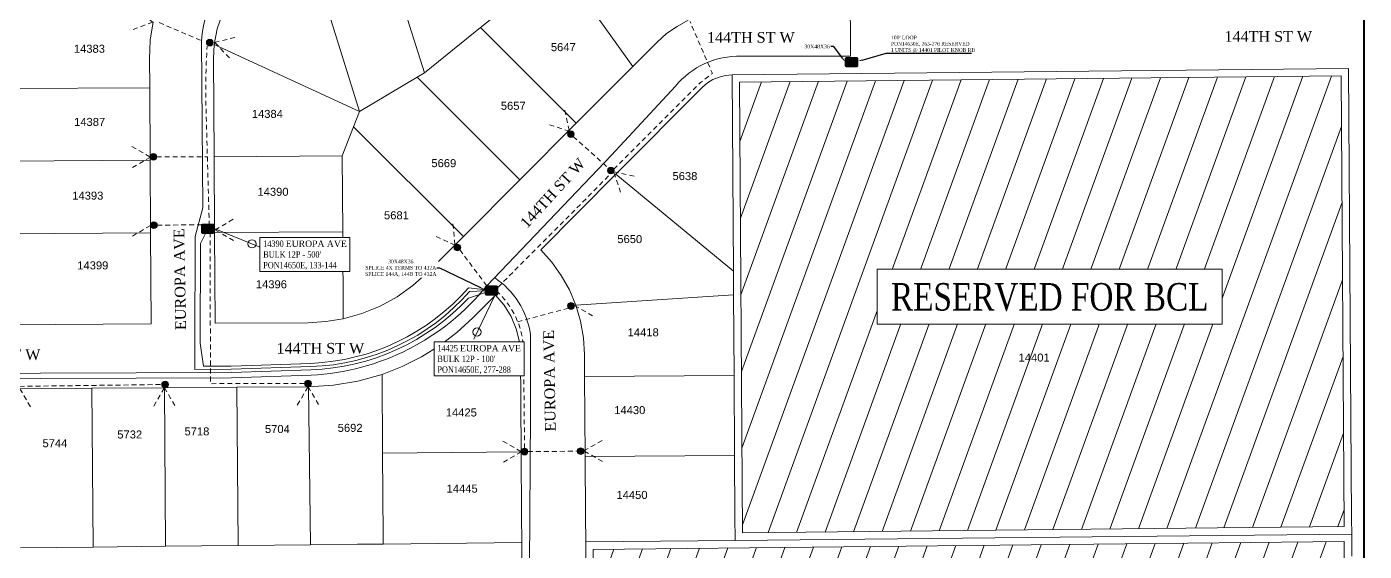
# Model space of a CAD drawing. Header units: feet. Extents: x 865220 to 2843432, y -2240498 to 970288.
# Drawn here: x 2837231 to 2838485, y 963140 to 963631 of the extents above; entities that cross this region are included whole.
import ezdxf
from ezdxf import colors
from ezdxf.entities.mleader import LeaderData, LeaderLine
from ezdxf.enums import TextEntityAlignment as Align
from ezdxf.lldxf.tags import DXFTag
from ezdxf.math import Vec2, Vec3

# ---------------------------------------------------------------- set-up
doc = ezdxf.new("R2010")
doc.units = ezdxf.units.FT
doc.header["$LTSCALE"] = 0.015
doc.header["$MEASUREMENT"] = 0
doc.linetypes.add('DASHED', pattern=[5, 3, -2])
for name, color, linetype, lineweight in [('144A', 112, '144A', 5), ('144B', 112, '144B', 5), ('432A', 112, '432A', 5), ('DROP BURIED', 7, 'DASHED', 5), ('RUNNING LINE (UNDERGROUND)', 10, 'Continuous', 40), ('TAIL', 1, 'MST', 5), ('WORK BOUNDARY', 110, 'Continuous', 40)]:
    doc.layers.add(name, color=color, linetype=linetype, lineweight=lineweight)
for name, color, linetype in [('Dakota County Addresses', 7, 'Continuous'), ('Dakota County Parcels', 7, 'Continuous'), ('DETAIL', 7, 'Continuous'), ('NOTES', 7, 'Continuous'), ('PROP_TEL', 6, 'Continuous'), ('STREET NAME', 7, 'Continuous'), ('TELEPHONE STRUCT-PROP', 6, 'Continuous'), ('TERMINALS', 7, 'Continuous')]:
    doc.layers.add(name, color=color, linetype=linetype)
doc.styles.add('Dimensions 100', font='arial.ttf')
doc.styles.add('Line', font='txt.shx', dxfattribs={"height": 3})
doc.styles.add('SIMPLEX', font='times.ttf', dxfattribs={"width": 0.8})
doc.styles.get("Standard").update_dxf_attribs({"font": 'times.ttf'})
doc.styles.add('Utilities', font='arial.ttf', dxfattribs={"height": 2.5})
tags = doc.linetypes.add('144A', pattern='A,80,-5,["144A",Line,S=1.5,R=0,X=0,Y=-1.5],-24', length=109).pattern_tags.tags
tags[6] = DXFTag(74, 10)
tags = doc.linetypes.add('144B', pattern='A,80,-5,["144B",Line,S=1.5,R=0,X=0,Y=-1.5],-24', length=109).pattern_tags.tags
tags[6] = DXFTag(74, 10)
tags = doc.linetypes.add('432A', pattern='A,80,-5,["432A",Line,S=1.5,R=0,X=0,Y=-1.5],-24', length=109).pattern_tags.tags
tags[6] = DXFTag(74, 10)
tags = doc.linetypes.add('MST', pattern='A,5,-5,5,-5,["TAIL",Line,S=1.5,R=0,X=0,Y=-1.5],-20', length=40).pattern_tags.tags
tags[10] = DXFTag(74, 10)

# ---------------------------------------------------------------- blocks, each defined once
blk = doc.blocks.new('ACMAP_ANN_TEMPLATE_Dakota County Addresses')
at = {"layer": 'Dakota County Addresses', "style": 'Dimensions 100'}
blk.add_attdef('DakotaCountyAddress', text='', height=50, dxfattribs=at).set_placement((0, 0), align=Align.CENTER)
blk = doc.blocks.new('NEW HH')
at = {"ltscale": 40, "true_color": 0xffffff}
h = blk.add_hatch(color=7, dxfattribs=at)
h.dxf.hatch_style = 1
h.paths.add_polyline_path([(-0.061, -0.031, 0.414214), (-0.046, -0.046), (0.046, -0.046, 0.414214), (0.061, -0.031), (0.061, 0.031, 0.414214), (0.046, 0.046), (-0.046, 0.046, 0.414214), (-0.061, 0.031)])
at = {"layer": 'RUNNING LINE (UNDERGROUND)', "color": 6, "lineweight": 0, "const_width": 0.005, "flags": 128}
blk.add_lwpolyline([(-0.061, 0.031), (-0.061, -0.031, 0.414214), (-0.046, -0.046), (0.046, -0.046, 0.414214), (0.061, -0.031), (0.061, 0.031, 0.414214), (0.046, 0.046), (-0.046, 0.046, 0.414214)], format="xyb", close=True, dxfattribs=at)
at = {"layer": 'TELEPHONE STRUCT-PROP', "color": 18, "true_color": 0x000000, "style": 'Utilities'}
blk.add_text('HH', height=0.05, dxfattribs=at).set_placement((0, 0), align=Align.MIDDLE_CENTER)
blk = doc.blocks.new('Proposed FlowerPot')
at = {"lineweight": 5, "ltscale": 100, "true_color": 0xffffff}
h = blk.add_hatch(color=7, dxfattribs=at)
h.dxf.hatch_style = 1
h.paths.add_polyline_path([(-0.06, 0, 0.414214), (0, -0.06, 0.414214), (0.06, 0, 0.414214), (0, 0.06, 0.414214)])
at = {"lineweight": 5, "ltscale": 100}
blk.add_circle((0, 0), 0.0604, dxfattribs=at)
at = {"layer": 'RUNNING LINE (UNDERGROUND)', "color": 6, "lineweight": 5, "const_width": 0.00907, "flags": 128}
blk.add_lwpolyline([(-0.06, 0, -0.414214), (0, 0.06, -0.414214), (0.06, 0, -0.414214), (0, -0.06, -0.414214), (-0.06, 0)], format="xyb", dxfattribs=at)
at = {"color": 18, "linetype": 'ByBlock', "lineweight": 5, "ltscale": 100, "true_color": 0x000000, "style": 'Dimensions 100'}
blk.add_text('F', height=0.0744, dxfattribs=at).set_placement((-0.029, -0.037))
blk = doc.blocks.new('TERMINAL')
at = {"lineweight": 5, "ltscale": 0.5, "flags": 128}
blk.add_lwpolyline([(-0.1, -0.6), (-0.1, 44.8)], dxfattribs=at)
at = {"lineweight": 5, "ltscale": 0.5}
blk.add_circle((-0.1, 37.6), 3.83, dxfattribs=at)

msp = doc.modelspace()

# ---------------------------------------------------------------- hatches: boundary and pattern name
at = {"layer": 'NOTES', "lineweight": 5, "ltscale": 100, "transparency": 33554623}
h = msp.add_hatch(dxfattribs=at)
h.set_pattern_fill('ANSI31', color=5, scale=200, angle=25)
h.set_pattern_definition([(70, (2837899.535, 963157.343), (-23.4923, 8.5505), [])])
h.paths.add_polyline_path([(2837899.5, 963579.3), (2837902.3, 963157.3), (2838466.2, 963163.2), (2838463.4, 963585.1)])
h = msp.add_hatch(dxfattribs=at)
h.set_pattern_fill('ANSI31', color=30, scale=200, angle=25)
h.set_pattern_definition([(70, (2837759.795, 962789.423), (-23.4923, 8.5505), [])])
h.paths.add_polyline_path([(2837762.4, 963141.9), (2837763.6, 962960.9, -0.035922), (2837759.8, 962838.2), (2838125.6, 962841.2), (2838271.7, 962789.4), (2838468.6, 962791.1), (2838466.3, 963149.2)])
h.paths.add_polyline_path([(2837932.2, 963084.3), (2837921.4, 963003.1), (2837885.7, 963007.8), (2837854, 963012), (2837822.3, 963016.1), (2837786.6, 963020.9), (2837797.3, 963102.1), (2837833, 963097.4), (2837864.8, 963093.2), (2837896.5, 963089.1)], flags=16)
h.paths.add_polyline_path([(2837947.9, 963079.6), (2837983.5, 963084.9), (2838015.2, 963089.6), (2838046.8, 963094.4), (2838082.4, 963099.7), (2838094.5, 963018.6), (2838058.9, 963013.3), (2838027.3, 963008.5), (2837995.6, 963003.8), (2837960, 962998.5)], flags=16)
h.paths.add_polyline_path([(2837900, 962933.6), (2837935.7, 962928.9), (2837924.9, 962847.6), (2837889.3, 962852.3), (2837857.5, 962856.5), (2837825.8, 962860.7), (2837790.1, 962865.4), (2837800.9, 962946.7), (2837836.5, 962942), (2837868.3, 962937.8)], flags=16)
h.paths.add_polyline_path([(2838112.7, 963100.4), (2838148.5, 963096.9), (2838180.3, 963093.8), (2838212.2, 963090.7), (2838248, 963087.3), (2838240.1, 963005.7), (2838204.3, 963009.1), (2838172.5, 963012.2), (2838140.6, 963015.3), (2838104.8, 963018.7)], flags=16)
h.paths.add_polyline_path([(2837980.6, 962932.5), (2838012.2, 962937.3), (2838043.9, 962942), (2838079.5, 962947.3), (2838091.6, 962866.2), (2838056, 962860.9), (2838024.3, 962856.2), (2837992.7, 962851.4), (2837957.1, 962846.1), (2837945, 962927.2)], flags=16)
h.paths.add_polyline_path([(2838142.8, 962954.6), (2838174.1, 962936.8), (2838202, 962921), (2838229.8, 962905.3), (2838261.2, 962887.5), (2838220.8, 962816.2), (2838189.4, 962833.9), (2838161.6, 962849.7), (2838133.7, 962865.5), (2838102.4, 962883.2)], flags=16)
h.paths.add_polyline_path([(2838278.2, 963040.4), (2838334.6, 963099.8), (2838360.7, 963075), (2838383.9, 963053), (2838407.1, 963031), (2838433.2, 963006.2), (2838376.8, 962946.7), (2838350.7, 962971.5), (2838327.5, 962993.6), (2838304.3, 963015.6)], flags=16)
h.paths.add_polyline_path([(2838256.2, 962864.3), (2838287.9, 962881.4), (2838316, 962896.7), (2838344.1, 962912), (2838375.8, 962929.1), (2838414.9, 962857.1), (2838383.2, 962839.9), (2838355.1, 962824.6), (2838327, 962809.4), (2838295.3, 962792.2)], flags=16)
h.paths.add_polyline_path([(2838051.2, 963053.2), (2838084.2, 963053.2), (2838084.2, 963064.7), (2838051.2, 963064.7)], flags=8)
h.paths.add_polyline_path([(2838205.9, 962861.5), (2838238.9, 962861.5), (2838238.9, 962873), (2838205.9, 962873)], flags=8)
h.paths.add_polyline_path([(2837828.7, 962896.9), (2837861.7, 962896.9), (2837861.7, 962908.4), (2837828.7, 962908.4)], flags=8)
h.paths.add_polyline_path([(2838305.8, 963052.1), (2838338.8, 963052.1), (2838338.8, 963063.6), (2838305.8, 963063.6)], flags=8)
h.paths.add_polyline_path([(2837800.7, 962902.1), (2837833.6, 962902.1), (2837833.6, 962913.6), (2837800.7, 962913.6)], flags=8)
h.paths.add_polyline_path([(2838279, 962837.2), (2838312, 962837.2), (2838312, 962848.7), (2838279, 962848.7)], flags=8)
h.paths.add_polyline_path([(2838022.2, 963052.3), (2838055.2, 963052.3), (2838055.2, 963063.8), (2838022.2, 963063.8)], flags=8)
h.paths.add_polyline_path([(2838125.6, 962907.2), (2838158.6, 962907.2), (2838158.6, 962918.7), (2838125.6, 962918.7)], flags=8)
h.paths.add_polyline_path([(2838178.2, 963053.1), (2838211.2, 963053.1), (2838211.2, 963064.6), (2838178.2, 963064.6)], flags=8)
h.paths.add_polyline_path([(2838019.2, 962900.6), (2838052.2, 962900.6), (2838052.2, 962912.1), (2838019.2, 962912.1)], flags=8)
h.paths.add_polyline_path([(2838360.2, 962881), (2838393.1, 962881), (2838393.1, 962892.5), (2838360.2, 962892.5)], flags=8)
h.paths.add_polyline_path([(2837956.5, 962889.2), (2837989.5, 962889.2), (2837989.5, 962900.7), (2837956.5, 962900.7)], flags=8)
h.paths.add_polyline_path([(2837959.8, 963039.4), (2837992.8, 963039.4), (2837992.8, 963050.9), (2837959.8, 963050.9)], flags=8)
h.paths.add_polyline_path([(2838372.6, 962989), (2838405.5, 962989), (2838405.5, 963000.5), (2838372.6, 963000.5)], flags=8)
h.paths.add_polyline_path([(2838182.1, 962875.1), (2838215, 962875.1), (2838215, 962886.6), (2838182.1, 962886.6)], flags=8)
h.paths.add_polyline_path([(2837984.3, 962891.1), (2838017.3, 962891.1), (2838017.3, 962902.6), (2837984.3, 962902.6)], flags=8)
h.paths.add_polyline_path([(2837892.9, 962890.4), (2837925.9, 962890.4), (2837925.9, 962901.9), (2837892.9, 962901.9)], flags=8)
h.paths.add_polyline_path([(2838148.9, 962890.5), (2838181.9, 962890.5), (2838181.9, 962902), (2838148.9, 962902)], flags=8)
h.paths.add_polyline_path([(2838206.6, 963047.1), (2838239.6, 963047.1), (2838239.6, 963058.6), (2838206.6, 963058.6)], flags=8)
h.paths.add_polyline_path([(2837824.4, 963052.6), (2837857.3, 963052.6), (2837857.3, 963064.1), (2837824.4, 963064.1)], flags=8)
h.paths.add_polyline_path([(2837865, 962894.4), (2837897.9, 962894.4), (2837897.9, 962905.9), (2837865, 962905.9)], flags=8)
h.paths.add_polyline_path([(2838141.3, 963053), (2838174.3, 963053), (2838174.3, 963064.5), (2838141.3, 963064.5)], flags=8)
h.paths.add_polyline_path([(2837889.4, 963044.1), (2837922.3, 963044.1), (2837922.3, 963055.6), (2837889.4, 963055.6)], flags=8)
h.paths.add_polyline_path([(2838114.9, 963055.1), (2838147.9, 963055.1), (2838147.9, 963066.6), (2838114.9, 963066.6)], flags=8)
h.paths.add_polyline_path([(2838335.7, 962866.9), (2838368.7, 962866.9), (2838368.7, 962878.4), (2838335.7, 962878.4)], flags=8)
h.paths.add_polyline_path([(2838047.9, 962902.2), (2838080.8, 962902.2), (2838080.8, 962913.7), (2838047.9, 962913.7)], flags=8)
h.paths.add_polyline_path([(2837861.1, 963051), (2837894.1, 963051), (2837894.1, 963062.5), (2837861.1, 963062.5)], flags=8)
h.paths.add_polyline_path([(2838326.3, 963034.5), (2838359.2, 963034.5), (2838359.2, 963046), (2838326.3, 963046)], flags=8)
h.paths.add_polyline_path([(2838304.4, 962848.4), (2838337.4, 962848.4), (2838337.4, 962859.8), (2838304.4, 962859.8)], flags=8)
h.paths.add_polyline_path([(2837986.5, 963043.9), (2838019.4, 963043.9), (2838019.4, 963055.4), (2837986.5, 963055.4)], flags=8)
h.paths.add_polyline_path([(2838353.4, 963010.1), (2838386.3, 963010.1), (2838386.3, 963021.6), (2838353.4, 963021.6)], flags=8)
h.paths.add_polyline_path([(2837798.2, 963056.1), (2837831.1, 963056.1), (2837831.1, 963067.6), (2837798.2, 963067.6)], flags=8)

# ---------------------------------------------------------------- linework, layer by layer
at = {"layer": '144A', "lineweight": 5, "ltscale": 100, "flags": 128}
msp.add_lwpolyline([(2837662.5, 963388.7, -0.214067), (2837498, 963305), (2837423.3, 963302.5), (2837154.5, 963301.5, -0.409418), (2837027.5, 963450.5), (2837023.7, 963883.4), (2837023.9, 964011.2), (2836995.2, 964011.2), (2836985.4, 964021.7)], format="xyb", dxfattribs=at)
at = {"layer": '144B', "lineweight": 5, "ltscale": 100, "flags": 128}
msp.add_lwpolyline([(2837662.5, 963388.7), (2837779.5, 963511), (2837839.5, 963575.5, -0.234525), (2837901, 963603.5), (2838003.5, 963603.5), (2838003, 963734.1), (2837996.5, 963863.5, 0.053694), (2837961.8, 963984.7, -0.104852), (2837920, 964196.5), (2837923.5, 964432.8), (2837932, 964443.6)], format="xyb", dxfattribs=at)
at = {"layer": '432A', "lineweight": 5, "ltscale": 100, "flags": 128}
msp.add_lwpolyline([(2837136.5, 962494), (2837258.5, 962452.5), (2837460.5, 962374.5, 0.279869), (2837485, 962375.4, -0.089804), (2837560.9, 962513.4, 0.16305), (2837703.7, 962873.2), (2837702, 963031.7), (2837703.5, 963268.5), (2837703.5, 963343, 0.215651), (2837669.7, 963396.3)], format="xyb", dxfattribs=at)
at = {"layer": 'Dakota County Parcels', "lineweight": 5, "ltscale": 100}
for p, q in [((2837559.7, 963727.8), (2837604.3, 963588.1)), ((2837543.4, 963551.9), (2837494.9, 963707.2)), ((2837730.9, 963689.8), (2837799.4, 963594)), ((2837684.6, 963652.6), (2837656.8, 963630.3)), ((2837656.8, 963630.3), (2837604.3, 963588.1)), ((2837656.8, 963630.3), (2837746.5, 963540.9)), ((2837407.1, 963614.5), (2837406.4, 963601.5)), ((2837407.1, 963614.5), (2837543.4, 963551.9)), ((2837799.4, 963594), (2837822.2, 963616.8)), ((2837407, 963509.5), (2837406.4, 963601.5)), ((2837346.6, 963574.1), (2837346.4, 963601.1)), ((2837746.5, 963540.9), (2837799.4, 963594)), ((2837892.5, 963586.2), (2838470.4, 963592.2)), ((2837543.4, 963551.9), (2837597.2, 963583.9)), ((2837597.2, 963583.9), (2837604.3, 963588.1)), ((2837597.2, 963583.9), (2837693.5, 963487.8)), ((2837893.7, 963402.2), (2837892.5, 963586.2)), ((2837211.6, 963573.2), (2837346.6, 963574.1)), ((2837347, 963506.1), (2837346.6, 963574.1)), ((2837783.6, 963493.2), (2837864.7, 963574.5)), ((2837537.7, 963537.3), (2837543.4, 963551.9)), ((2837693.5, 963487.8), (2837746.5, 963540.9)), ((2837527, 963510.3), (2837537.7, 963537.3)), ((2837537.7, 963537.3), (2837640.6, 963434.7)), ((2837212, 963505.2), (2837347, 963506.1)), ((2837347.5, 963438.1), (2837347, 963506.1)), ((2837527, 963510.3), (2837407, 963509.5)), ((2837407.5, 963438.5), (2837407, 963509.5)), ((2837527.5, 963439.3), (2837527, 963510.3)), ((2837713.1, 963422.4), (2837783.6, 963493.2)), ((2837783.6, 963493.2), (2837893.7, 963402.2)), ((2837640.6, 963434.7), (2837693.5, 963487.8)), ((2837407.5, 963438.5), (2837527.5, 963439.3)), ((2837408, 963353.5), (2837407.5, 963438.5)), ((2837527.5, 963439.3), (2837528, 963357.8)), ((2837212.5, 963437.2), (2837347.5, 963438.1)), ((2837348.1, 963353.1), (2837347.5, 963438.1)), ((2837607, 963401), (2837640.6, 963434.7)), ((2837893.9, 963380.2), (2837893.7, 963402.2)), ((2837649.5, 963358.7), (2837670.7, 963379.9)), ((2837746, 963370.5), (2837893.9, 963380.2)), ((2837894.4, 963304.8), (2837893.9, 963380.2)), ((2837213.1, 963352.2), (2837348.1, 963353.1)), ((2837408, 963353.5), (2837495, 963354.1)), ((2837694.8, 963233.2), (2837694.2, 963323.8)), ((2837754.3, 963303.8), (2837754.2, 963324.2)), ((2837564.8, 963231.9), (2837564.4, 963305.7)), ((2837754.3, 963303.8), (2837894.4, 963304.8)), ((2837754.9, 963228.8), (2837754.3, 963303.8)), ((2837894.8, 963229.8), (2837894.4, 963304.8)), ((2837224.5, 963292.3), (2837292.5, 963292.8)), ((2837292.5, 963292.8), (2837360.5, 963293.2)), ((2837293.5, 963144.1), (2837292.5, 963292.8)), ((2837360.5, 963293.2), (2837428.4, 963293.7)), ((2837361.5, 963144.8), (2837360.5, 963293.2)), ((2837428.4, 963293.7), (2837495.4, 963294.1)), ((2837429.4, 963145.5), (2837428.4, 963293.7)), ((2837497.4, 963146.2), (2837495.4, 963294.1)), ((2837564.8, 963231.9), (2837694.8, 963233.2)), ((2837754.9, 963228.8), (2837894.8, 963229.8)), ((2837755.4, 963148.8), (2837895.4, 963150.3)), ((2837895.4, 963150.3), (2838473.3, 963156.2)), ((2838473.4, 963135.4), (2838473.3, 963156.2)), ((2837225.5, 963143.4), (2837293.5, 963144.1)), ((2837293.5, 963144.1), (2837361.5, 963144.8)), ((2837361.5, 963144.8), (2837429.4, 963145.5)), ((2837429.4, 963145.5), (2837497.4, 963146.2)), ((2837565.4, 963146.9), (2837695.4, 963148.2))]:
    msp.add_line(p, q, dxfattribs=at)
for points in [[(2837479.4, 963702.2), (2837465.5, 963696.6), (2837452.5, 963689.1), (2837440.7, 963679.9), (2837430.4, 963669), (2837421.7, 963656.8), (2837414.8, 963643.4), (2837409.9, 963629.2), (2837407.1, 963614.5)], [(2837349.9, 963635.9), (2837347.2, 963618.6), (2837346.4, 963601.1)], [(2837851.4, 963637.2), (2837840.9, 963631.5), (2837831.1, 963624.7), (2837822.2, 963616.8)], [(2838473.3, 963156.2), (2838473.2, 963170.4), (2838470.4, 963592.2)], [(2837892.5, 963586.2), (2837886.3, 963585.6), (2837880.3, 963584.1), (2837874.6, 963581.7), (2837869.4, 963578.5), (2837864.7, 963574.5)], [(2837746, 963370.5), (2837740, 963384.8), (2837732.4, 963398.3), (2837723.4, 963410.9), (2837713.1, 963422.4)], [(2837528, 963357.8), (2837545.6, 963362.7), (2837562.5, 963369.6), (2837578.5, 963378.3), (2837593.4, 963388.9), (2837607, 963401)], [(2837694.2, 963323.8), (2837693.2, 963336.2), (2837690.2, 963348.3), (2837685.4, 963359.8), (2837678.8, 963370.5), (2837670.7, 963379.9)], [(2837754.2, 963324.2), (2837753.2, 963339.9), (2837750.5, 963355.4), (2837746, 963370.5)], [(2837495, 963354.1), (2837511.6, 963355.1), (2837528, 963357.8)], [(2837564.4, 963305.7), (2837583.2, 963313.1), (2837601.3, 963322.1), (2837618.5, 963332.8), (2837634.6, 963345), (2837649.5, 963358.7)], [(2837495.4, 963294.1), (2837518.8, 963295.5), (2837541.8, 963299.4), (2837564.4, 963305.7)], [(2837565.4, 963146.9), (2837565.4, 963154.2), (2837564.8, 963231.9)], [(2837695.4, 963148.2), (2837695.2, 963173.4), (2837694.8, 963233.2)], [(2837755.4, 963148.8), (2837755.2, 963173.1), (2837754.9, 963228.8)], [(2837895.4, 963150.3), (2837895.2, 963172.6), (2837894.8, 963229.8)], [(2837497.4, 963146.2), (2837541.4, 963146.6), (2837565.4, 963146.9)], [(2837696.9, 962918.4), (2837695.7, 963103.4), (2837695.4, 963148.2)], [(2837756.9, 962918.8), (2837755.7, 963103.2), (2837755.4, 963148.8)]]:
    msp.add_lwpolyline(points, dxfattribs=at)
at = {"layer": 'DROP BURIED', "lineweight": 5, "ltscale": 100}
for points in [[(2837333.8, 963648.1), (2837349.3, 963635.5), (2837330.7, 963628.3)], [(2837421.3, 963602), (2837407.5, 963616.5), (2837426.9, 963621.2)], [(2837735.7, 963553), (2837740, 963533.4), (2837721, 963539.5)], [(2837330, 963519), (2837347.3, 963509), (2837330, 963499)], [(2837788, 963476.2), (2837781.6, 963495.2), (2837801.2, 963491.2)], [(2837425.2, 963431.1), (2837407.9, 963441.1), (2837425.2, 963451.1)], [(2837347.3, 963445), (2837330, 963435)], [(2837630.8, 963446.7), (2837632.8, 963426.8), (2837614.6, 963435)], [(2837761.8, 963360.5), (2837744.5, 963370.5)], [(2837215, 963275), (2837225, 963292.3), (2837235, 963275)], [(2837350.5, 963276), (2837360.5, 963293.3), (2837370.5, 963276)], [(2837485, 963277), (2837495, 963294.3), (2837505, 963277)], [(2837677.7, 963243.3), (2837695, 963233.3), (2837677.7, 963223.3)], [(2837771, 963224), (2837753.7, 963234), (2837771, 963244)]]:
    msp.add_lwpolyline(points, dxfattribs=at)
at = {"layer": 'DROP BURIED', "lineweight": 5, "ltscale": 100, "flags": 128}
for points in [[(2837355.6, 963635), (2837395.2, 963618)], [(2837781.7, 963497.9), (2837863, 963579), (2837874, 963587.5), (2837853.1, 963636.1)], [(2837743.6, 963528.4), (2837776.6, 963498.9)], [(2837353.3, 963509.3), (2837400.7, 963509.3)], [(2837673.1, 963387.2), (2837778.8, 963493.5)], [(2837353.7, 963445.4), (2837400.6, 963445.8)], [(2837403.2, 963438.6), (2837403.6, 963297), (2837491.9, 963297.2)], [(2837637.3, 963422.3), (2837662.5, 963388.7)], [(2837739.1, 963367.7), (2837691.6, 963355)], [(2837364.1, 963296.3), (2837225, 963294.5)], [(2837701.1, 963233.4), (2837747.4, 963233.8)]]:
    msp.add_lwpolyline(points, dxfattribs=at)
for points in [[(2837402.5, 963444.9), (2837399.5, 963552, -0.024494), (2837400.5, 963613.1)], [(2837698, 963236.5), (2837697, 963331.5, 0.18478), (2837673.1, 963382.5)]]:
    msp.add_lwpolyline(points, format="xyb", dxfattribs=at)
at = {"layer": 'NOTES', "color": 5, "lineweight": 5, "ltscale": 100, "flags": 128}
msp.add_lwpolyline([(2837899.5, 963579.3), (2837902.3, 963157.3), (2838466.2, 963163.2), (2838463.4, 963585.1)], close=True, dxfattribs=at)
at = {"layer": 'NOTES', "color": 30, "lineweight": 5, "ltscale": 100, "flags": 128}
msp.add_lwpolyline([(2837759.8, 962838.2), (2838125.6, 962841.2), (2838271.7, 962789.4), (2838468.6, 962791.1), (2838466.3, 963149.2), (2837762.4, 963141.9), (2837763.6, 962960.9, -0.035922)], format="xyb", close=True, dxfattribs=at)
at = {"layer": 'TAIL', "lineweight": 5, "ltscale": 100, "flags": 128}
for points in [[(2837667, 963384.2), (2837646.4, 963383.2, -0.207795), (2837497.7, 963313), (2837423.1, 963310.5), (2837388.9, 963310.3), (2837388.9, 963331.7), (2837389.1, 963434.9), (2837396.5, 963461.6), (2837395.2, 963617.6, -0.290554), (2837457.5, 963705.5), (2837582, 963748.5, 0.164695), (2837651.3, 963794)], [(2837667, 963384.2), (2837645.4, 963386.7, -0.20579), (2837497.5, 963316), (2837423.1, 963313.5), (2837397.1, 963313.3), (2837393.9, 963334.9), (2837394.1, 963428.3), (2837401, 963442)], [(2837667, 963384.2), (2837645.4, 963377.2, -0.198244), (2837497.8, 963310), (2837423.2, 963307.5), (2837154.7, 963306.5, -0.091205), (2837110.2, 963318.7), (2837098.2, 963312.1, -0.054719)]]:
    msp.add_lwpolyline(points, format="xyb", dxfattribs=at)
at = {"layer": 'WORK BOUNDARY', "ltscale": 100, "flags": 128}
msp.add_lwpolyline([(2835896.9, 957001.6), (2836935, 957004.8), (2836954.3, 957047), (2836994.4, 957133.5), (2836979.3, 957817.8), (2836978.3, 957934.8), (2838485, 957948.5), (2838485.1, 964502.8), (2837872.1, 964518.4, 0.116551), (2837535.5, 964459.8), (2837318.1, 964389.4, -0.096694), (2837127.8, 964357.4), (2835922.6, 964355.7), (2835847.7, 964355.1)], format="xyb", dxfattribs=at)

# ---------------------------------------------------------------- block references
at = {"layer": 'Dakota County Addresses', "lineweight": 5, "ltscale": 100, "xscale": 0.15, "yscale": 0.15, "zscale": 0.15}
for p, values in [((2837290.1, 963606.8), {'DakotaCountyAddress': '14383'}), ((2837734.3, 963608.3), {'DakotaCountyAddress': '5647'}), ((2837456.9, 963545.8), {'DakotaCountyAddress': '14384'}), ((2837687.4, 963553.4), {'DakotaCountyAddress': '5657'}), ((2837290.3, 963538.3), {'DakotaCountyAddress': '14387'}), ((2837622.3, 963499.7), {'DakotaCountyAddress': '5669'}), ((2837848.3, 963487.6), {'DakotaCountyAddress': '5638'}), ((2837288.6, 963469.3), {'DakotaCountyAddress': '14393'}), ((2837462.2, 963472.9), {'DakotaCountyAddress': '14390'}), ((2837577.9, 963450.9), {'DakotaCountyAddress': '5681'}), ((2837796.6, 963428.6), {'DakotaCountyAddress': '5650'}), ((2837293.3, 963404), {'DakotaCountyAddress': '14399'}), ((2837460.7, 963386.3), {'DakotaCountyAddress': '14396'}), ((2837809.2, 963341.3), {'DakotaCountyAddress': '14418'}), ((2838175.6, 963317.7), {'DakotaCountyAddress': '14401'}), ((2837796.6, 963268.5), {'DakotaCountyAddress': '14430'}), ((2837638.7, 963266.3), {'DakotaCountyAddress': '14425'}), ((2837327.9, 963245.7), {'DakotaCountyAddress': '5732'}), ((2837390.9, 963248.6), {'DakotaCountyAddress': '5718'}), ((2837466.3, 963250.8), {'DakotaCountyAddress': '5704'}), ((2837534.5, 963251.9), {'DakotaCountyAddress': '5692'}), ((2837257.8, 963237.5), {'DakotaCountyAddress': '5744'}), ((2837639.5, 963195), {'DakotaCountyAddress': '14445'}), ((2837798.7, 963189.1), {'DakotaCountyAddress': '14450'})]:
    msp.add_blockref('ACMAP_ANN_TEMPLATE_Dakota County Addresses', p, dxfattribs=at).add_auto_attribs(values)
at = {"layer": 'PROP_TEL', "lineweight": 5, "ltscale": 100}
for name, p, xscale, yscale, zscale in [('Proposed FlowerPot', (2837402.9, 963616.3), 52, 52, 52), ('NEW HH', (2838004.5, 963598), 100, 100, 100), ('Proposed FlowerPot', (2837741.4, 963530.6), 52, 52, 52), ('Proposed FlowerPot', (2837350.2, 963509.3), 52, 52, 52), ('Proposed FlowerPot', (2837778.8, 963496.6), 52, 52, 52), ('Proposed FlowerPot', (2837350.6, 963445.4), 52, 52, 52), ('NEW HH', (2837401, 963442), 100, 100, 100), ('Proposed FlowerPot', (2837635, 963424.5), 52, 52, 52), ('NEW HH', (2837667, 963384.2), 100, 100, 100), ('Proposed FlowerPot', (2837741.5, 963369.8), 52, 52, 52), ('Proposed FlowerPot', (2837495, 963297.2), 52, 52, 52), ('Proposed FlowerPot', (2837361, 963296.3), 52, 52, 52), ('Proposed FlowerPot', (2837698, 963233.4), 52, 52, 52), ('Proposed FlowerPot', (2837750.6, 963233.8), 52, 52, 52)]:
    msp.add_blockref(name, p, dxfattribs=dict(at, xscale=xscale, yscale=yscale, zscale=zscale))
at = {"layer": 'TERMINALS', "lineweight": 5, "ltscale": 100}
for p, rotation in [((2837407.6, 963442), 247.8362223697117), ((2837669.7, 963379.2), 154.213831260664)]:
    msp.add_blockref('TERMINAL', p, dxfattribs=dict(at, rotation=rotation))

# ---------------------------------------------------------------- texts
at = {"layer": 'STREET NAME', "lineweight": 5, "ltscale": 100, "char_height": 10, "attachment_point": 1}
for insert in [(2838354, 963627.1), (2837869, 963626.2), (2837162, 963329.2), (2837465.5, 963335.2)]:
    msp.add_mtext('144TH ST W', dxfattribs=dict(at, insert=insert))
for s, insert, rotation in [('144TH ST W', (2837692.9, 963448.5), 47.5756), ('EUROPA AVE', (2837370.7, 963347.1), 91.0303), ('EUROPA AVE', (2837717.2, 963252), 91.0303)]:
    msp.add_mtext(s, dxfattribs=dict(at, insert=insert, rotation=rotation))

# ---------------------------------------------------------------- next in the draw order: texts
at = {"layer": 'NOTES', "color": 5, "lineweight": 5, "ltscale": 100, "insert": (2838041.5, 963391.2), "char_height": 25.761, "attachment_point": 1, "style": 'SIMPLEX', "bg_fill": 19, "box_fill_scale": 1.5, "bg_fill_color": 256, "bg_fill_transparency": 0}
msp.add_mtext('RESERVED FOR BCL', dxfattribs=at)
at = {"layer": 'TERMINALS', "lineweight": 5, "ltscale": 100, "char_height": 6, "attachment_point": 1, "style": 'SIMPLEX', "bg_fill": 19, "box_fill_scale": 1.5, "bg_fill_color": 256, "bg_fill_transparency": 0}
for s, insert in [("14390 {\\W1;EUROPA AVE}\\PBULK 12P - 500'\\PPON14650E, 133-144", (2837453, 963431)), ("14425 {\\W1;EUROPA AVE}\\PBULK 12P - 100'\\PPON14650E, 277-288", (2837616.3, 963333.2))]:
    msp.add_mtext(s, dxfattribs=dict(at, insert=insert))

# ---------------------------------------------------------------- next in the draw order: leaders
at = {"layer": 'DETAIL', "lineweight": 5, "ltscale": 100}
ml = msp.add_multileader_mtext('Standard', dxfattribs=at)
ml.set_content('30X48X36', color=256)
ml.set_leader_properties()
ml.build(insert=Vec2(0, 0))
ml.multileader.update_dxf_attribs({"has_text_frame": 1, "text_left_attachment_type": 2, "text_right_attachment_type": 2, "dogleg_length": 3})
ctx = ml.context
ctx.base_point, ctx.char_height, ctx.landing_gap_size, ctx.plane_origin = Vec3(2837959.5, 963612.6), 3.5, 1.5, Vec3(2838013.3, 963631.3)
ctx.left_attachment, ctx.right_attachment, ctx.text_align_type = 2, 2, 1
notes = []
notes.append((ctx, [(0, (1, 1, 0), (2837988, 963612.6), (-1, 0), 3, [(0, [(2837998.4, 963598.4)], 0, [])])]))
ctx.mtext.insert, ctx.mtext.alignment, ctx.mtext.flow_direction = Vec3(2837972.2, 963614.4), 2, 5
ctx.mtext.has_bg_fill, ctx.mtext.bg_color, ctx.mtext.bg_scale_factor, ctx.mtext.bg_transparency, ctx.mtext.use_window_bg_color = 1, -1027028792, 1.5, 0, 1
ml = msp.add_multileader_mtext('Standard', dxfattribs=at)
ml.set_content("100' LOOP\\P{\\W0.8;PON14650E, 265-276 RESERVED\\P1 UNITS @ 14401 PILOT KNOB RD }", color=256)
ml.set_leader_properties()
ml.build(insert=Vec2(0, 0))
ml.multileader.update_dxf_attribs({"text_left_attachment_type": 5, "text_right_attachment_type": 5, "dogleg_length": 3})
ctx = ml.context
ctx.base_point, ctx.char_height, ctx.landing_gap_size, ctx.plane_origin = Vec3(2838039.9, 963606.4), 3.5, 1.5, Vec3(2838032.1, 963631.9)
ctx.left_attachment, ctx.right_attachment = 5, 5
notes.append((ctx, [(1, (1, 1, 0), (2838036.9, 963606.4), (1, 0), 3, [(0, [(2838010.5, 963598.9)], 0, [])])]))
ctx.mtext.insert, ctx.mtext.flow_direction = Vec3(2838041.4, 963622.8), 5
ctx.mtext.has_bg_fill, ctx.mtext.bg_color, ctx.mtext.bg_scale_factor, ctx.mtext.bg_transparency, ctx.mtext.use_window_bg_color = 1, -1027028792, 1.5, 0, 1
ml = msp.add_multileader_mtext('Standard', dxfattribs=at)
ml.set_content('30X48X36\\PSPLICE 4X TERMS TO 432A\\PSPLICE 144A, 144B TO 432A', color=256)
ml.set_leader_properties()
ml.build(insert=Vec2(0, 0))
ml.multileader.update_dxf_attribs({"has_text_frame": 1, "text_left_attachment_type": 2, "text_right_attachment_type": 2, "dogleg_length": 3})
ctx = ml.context
ctx.base_point, ctx.char_height, ctx.landing_gap_size, ctx.plane_origin = Vec3(2837548.3, 963405.1), 3.5, 1.5, Vec3(2837675.8, 963417.5)
ctx.left_attachment, ctx.right_attachment, ctx.text_align_type = 2, 2, 1
notes.append((ctx, [(0, (1, 1, 0), (2837618.7, 963405.1), (-1, 0), 3, [(0, [(2837660.5, 963385)], 0, [])])]))
ctx.mtext.insert, ctx.mtext.alignment, ctx.mtext.flow_direction = Vec3(2837582, 963413.1), 2, 5
ctx.mtext.has_bg_fill, ctx.mtext.bg_color, ctx.mtext.bg_scale_factor, ctx.mtext.bg_transparency, ctx.mtext.use_window_bg_color = 1, -1027028792, 1.5, 0, 1
for ctx, leaders in notes:
    for number, flags, end, landing, length, lines in leaders:
        leader = LeaderData()
        leader.index, (leader.has_last_leader_line, leader.has_dogleg_vector, leader.attachment_direction) = number, flags
        leader.last_leader_point, leader.dogleg_vector, leader.dogleg_length = Vec3(end), Vec3(landing), length
        for number, points, colour, breaks in lines:
            line = LeaderLine()
            line.index, line.vertices, line.color, line.breaks = number, Vec3.list(points), colors.encode_raw_color(colour), breaks
            leader.lines.append(line)
        ctx.leaders.append(leader)

doc.saveas('drawing.dxf')
